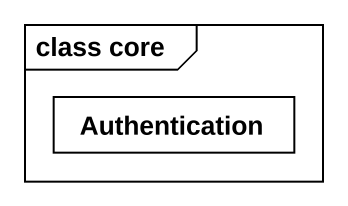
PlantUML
@startuml
mainframe class core
hide circle
hide empty members
class Authentication
@enduml
